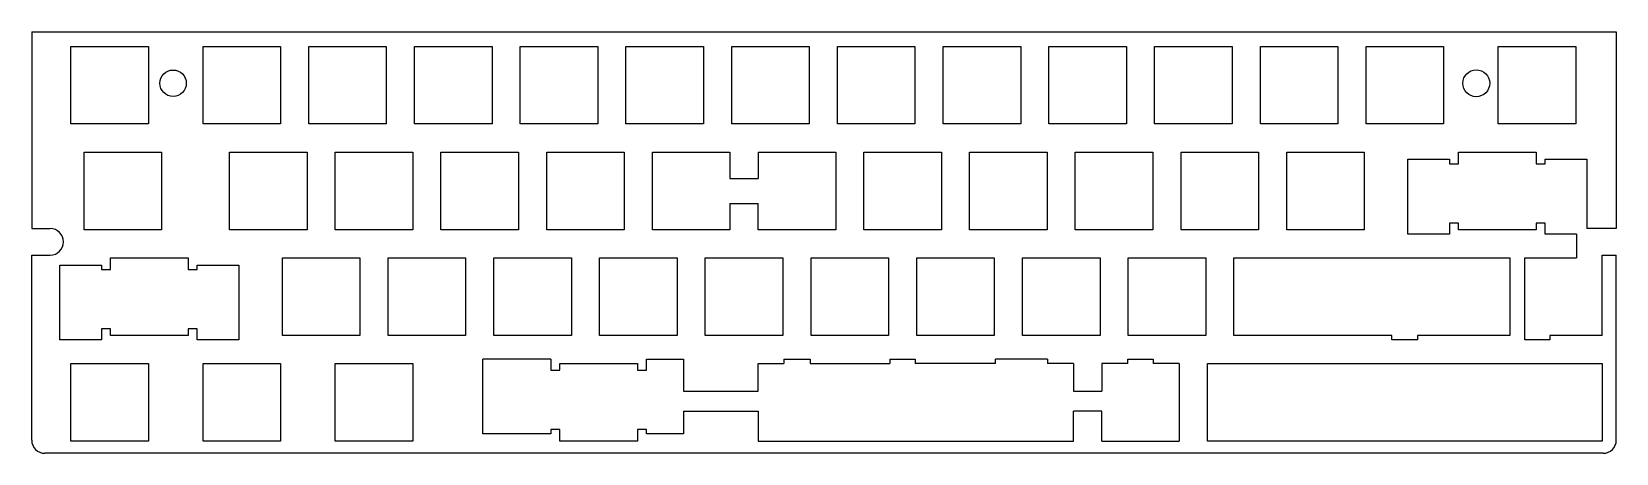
# Model space of a CAD drawing. Extents: x 66 to 352, y -190 to -114.
import ezdxf

# ---------------------------------------------------------------- set-up
doc = ezdxf.new("R2010")
doc.units = 0
doc.layers.add('BLACK', color=7, linetype='CONTINUOUS')

msp = doc.modelspace()

# ---------------------------------------------------------------- linework, layer by layer
at = {"layer": 'BLACK', "linetype": 'CONTINUOUS'}
for p, q in [((66.4369, -114.062), (66.4369, -149.542)), ((66.4369, -114.062), (351.949, -114.062)), ((351.949, -114.062), (351.949, -149.542)), ((73.5012, -116.711), (87.4712, -116.711)), ((73.5012, -130.681), (73.5012, -116.711)), ((87.4712, -116.711), (87.4712, -130.681)), ((97.3137, -116.711), (111.284, -116.711)), ((97.3137, -130.681), (97.3137, -116.711)), ((111.284, -116.711), (111.284, -130.681)), ((116.364, -116.711), (130.334, -116.711)), ((116.364, -130.681), (116.364, -116.711)), ((130.334, -116.711), (130.334, -130.681)), ((135.414, -116.711), (149.384, -116.711)), ((135.414, -130.681), (135.414, -116.711)), ((149.384, -116.711), (149.384, -130.681)), ((154.464, -116.711), (168.434, -116.711)), ((154.464, -130.681), (154.464, -116.711)), ((168.434, -116.711), (168.434, -130.681)), ((173.514, -116.711), (187.484, -116.711)), ((173.514, -130.681), (173.514, -116.711)), ((187.484, -116.711), (187.484, -130.681)), ((192.564, -116.711), (206.534, -116.711)), ((192.564, -130.681), (192.564, -116.711)), ((206.534, -116.711), (206.534, -130.681)), ((211.614, -116.711), (225.584, -116.711)), ((211.614, -130.681), (211.614, -116.711)), ((225.584, -116.711), (225.584, -130.681)), ((230.664, -116.711), (244.634, -116.711)), ((230.664, -130.681), (230.664, -116.711)), ((244.634, -116.711), (244.634, -130.681)), ((249.714, -116.711), (263.684, -116.711)), ((249.714, -130.681), (249.714, -116.711)), ((263.684, -116.711), (263.684, -130.681)), ((268.764, -116.711), (282.734, -116.711)), ((268.764, -130.681), (268.764, -116.711)), ((282.734, -116.711), (282.734, -130.681)), ((287.814, -116.711), (301.784, -116.711)), ((287.814, -130.681), (287.814, -116.711)), ((301.784, -116.711), (301.784, -130.681)), ((306.864, -116.711), (320.834, -116.711)), ((306.864, -130.681), (306.864, -116.711)), ((320.834, -116.711), (320.834, -130.681)), ((330.676, -130.681), (330.676, -116.711)), ((330.676, -116.711), (344.646, -116.711)), ((344.646, -116.711), (344.646, -130.681)), ((87.4712, -130.681), (73.5012, -130.681)), ((111.284, -130.681), (97.3137, -130.681)), ((130.334, -130.681), (116.364, -130.681)), ((149.384, -130.681), (135.414, -130.681)), ((168.434, -130.681), (154.464, -130.681)), ((187.484, -130.681), (173.514, -130.681)), ((206.534, -130.681), (192.564, -130.681)), ((225.584, -130.681), (211.614, -130.681)), ((244.634, -130.681), (230.664, -130.681)), ((263.684, -130.681), (249.714, -130.681)), ((282.734, -130.681), (268.764, -130.681)), ((301.784, -130.681), (287.814, -130.681)), ((320.834, -130.681), (306.864, -130.681)), ((344.646, -130.681), (330.676, -130.681)), ((75.8824, -149.732), (75.8824, -135.761)), ((75.8824, -135.761), (89.8525, -135.761)), ((89.8525, -135.761), (89.8525, -149.732)), ((102.076, -135.761), (116.046, -135.761)), ((102.076, -149.732), (102.076, -135.761)), ((116.046, -135.761), (116.046, -149.732)), ((121.126, -135.761), (135.096, -135.761)), ((121.126, -149.732), (121.126, -135.761)), ((135.096, -135.761), (135.096, -149.732)), ((140.176, -135.761), (154.146, -135.761)), ((140.176, -149.732), (140.176, -135.761)), ((154.146, -135.761), (154.146, -149.732)), ((159.226, -135.761), (173.196, -135.761)), ((159.226, -149.732), (159.226, -135.761)), ((173.196, -135.761), (173.196, -149.732)), ((178.276, -135.761), (192.246, -135.761)), ((178.276, -149.732), (178.276, -135.761)), ((192.246, -135.761), (192.246, -140.494)), ((197.327, -135.761), (197.327, -140.494)), ((197.327, -135.761), (211.297, -135.761)), ((211.297, -135.761), (211.297, -149.732)), ((216.376, -135.761), (230.346, -135.761)), ((216.376, -149.732), (216.376, -135.761)), ((230.346, -135.761), (230.346, -149.732)), ((235.426, -135.761), (249.396, -135.761)), ((235.426, -149.732), (235.426, -135.761)), ((249.396, -135.761), (249.396, -149.732)), ((254.476, -135.761), (268.446, -135.761)), ((254.476, -149.732), (254.476, -135.761)), ((268.446, -135.761), (268.446, -149.732)), ((273.526, -135.761), (287.496, -135.761)), ((273.526, -149.732), (273.526, -135.761)), ((287.496, -135.761), (287.496, -149.732)), ((292.577, -135.761), (306.547, -135.761)), ((292.577, -149.732), (292.577, -135.761)), ((306.547, -135.761), (306.547, -149.732)), ((323.533, -135.761), (337.503, -135.761)), ((323.533, -137.869), (323.533, -135.761)), ((337.503, -135.761), (337.503, -137.869)), ((314.388, -150.518), (314.388, -137.056)), ((314.388, -137.056), (321.907, -137.056)), ((321.907, -137.056), (321.907, -137.869)), ((321.907, -137.869), (323.533, -137.869)), ((337.503, -137.869), (339.128, -137.869)), ((339.128, -137.869), (339.128, -137.056)), ((339.128, -137.056), (346.646, -137.056)), ((346.646, -137.056), (346.646, -149.542)), ((192.246, -140.494), (197.327, -140.494)), ((192.246, -145.039), (197.327, -145.039)), ((192.246, -145.039), (192.246, -149.732)), ((197.327, -149.732), (197.327, -145.039)), ((66.4369, -149.542), (69.7706, -149.542)), ((89.8525, -149.732), (75.8824, -149.732)), ((116.046, -149.732), (102.076, -149.732)), ((135.096, -149.732), (121.126, -149.732)), ((154.146, -149.732), (140.176, -149.732)), ((173.196, -149.732), (159.226, -149.732)), ((192.246, -149.732), (178.276, -149.732)), ((211.297, -149.732), (197.327, -149.732)), ((230.346, -149.732), (216.376, -149.732)), ((249.396, -149.732), (235.426, -149.732)), ((268.446, -149.732), (254.476, -149.732)), ((287.496, -149.732), (273.526, -149.732)), ((306.547, -149.732), (292.577, -149.732)), ((321.907, -150.518), (314.388, -150.518)), ((321.907, -148.562), (321.907, -150.518)), ((323.533, -148.563), (321.907, -148.563)), ((323.533, -149.732), (323.533, -148.563)), ((337.503, -149.732), (323.533, -149.732)), ((337.503, -148.563), (337.503, -149.732)), ((339.128, -148.563), (337.503, -148.563)), ((339.128, -150.518), (339.128, -148.562)), ((344.805, -150.518), (339.128, -150.518)), ((344.805, -150.518), (344.805, -154.812)), ((351.949, -149.542), (346.646, -149.542)), ((66.4369, -154.305), (69.7706, -154.305)), ((66.4369, -187.642), (66.4369, -154.305)), ((71.5009, -156.107), (79.0193, -156.107)), ((71.5009, -169.569), (71.5009, -156.107)), ((79.0193, -156.107), (79.0193, -156.92)), ((79.0193, -156.92), (80.6449, -156.92)), ((80.6449, -156.92), (80.6449, -154.812)), ((80.6449, -154.812), (94.6149, -154.812)), ((94.6149, -154.812), (94.6149, -156.92)), ((94.6149, -156.92), (96.2405, -156.92)), ((96.2405, -156.107), (103.759, -156.107)), ((96.2405, -156.92), (96.2405, -156.107)), ((103.759, -156.107), (103.759, -169.569)), ((111.601, -154.812), (125.571, -154.812)), ((111.601, -168.782), (111.601, -154.812)), ((125.571, -154.812), (125.571, -168.782)), ((130.651, -154.812), (144.621, -154.812)), ((130.651, -168.782), (130.651, -154.812)), ((144.621, -154.812), (144.621, -168.782)), ((149.701, -154.812), (163.671, -154.812)), ((149.701, -168.782), (149.701, -154.812)), ((163.671, -154.812), (163.671, -168.782)), ((168.752, -154.812), (182.721, -154.812)), ((168.752, -168.782), (168.752, -154.812)), ((182.721, -154.812), (182.721, -168.782)), ((187.801, -154.812), (201.771, -154.812)), ((187.801, -168.782), (187.801, -154.812)), ((201.771, -154.812), (201.771, -168.782)), ((206.851, -154.812), (220.821, -154.812)), ((206.851, -168.782), (206.851, -154.812)), ((220.821, -154.812), (220.821, -168.782)), ((225.901, -154.812), (239.871, -154.812)), ((225.901, -168.782), (225.901, -154.812)), ((239.871, -154.812), (239.871, -168.782)), ((244.952, -154.812), (258.922, -154.812)), ((244.952, -168.782), (244.952, -154.812)), ((258.922, -154.812), (258.922, -168.782)), ((264.001, -154.812), (277.971, -154.812)), ((264.001, -168.782), (264.001, -154.812)), ((277.971, -154.812), (277.971, -168.782)), ((283.051, -154.812), (332.74, -154.812)), ((283.051, -168.782), (283.051, -154.812)), ((332.74, -154.812), (332.74, -168.782)), ((335.439, -154.812), (344.805, -154.812)), ((335.439, -169.569), (335.439, -154.812)), ((349.409, -154.305), (351.949, -154.305)), ((349.409, -168.782), (349.409, -154.305)), ((351.949, -187.642), (351.949, -154.305)), ((79.0193, -167.613), (79.0193, -169.569)), ((80.6449, -167.613), (79.0193, -167.613)), ((80.6449, -168.782), (80.6449, -167.613)), ((94.6149, -167.613), (94.6149, -168.782)), ((96.2405, -167.613), (94.6149, -167.613)), ((96.2405, -169.569), (96.2405, -167.613)), ((79.0193, -169.569), (71.5009, -169.569)), ((94.6149, -168.782), (80.6449, -168.782)), ((103.759, -169.569), (96.2405, -169.569)), ((125.571, -168.782), (111.601, -168.782)), ((144.621, -168.782), (130.651, -168.782)), ((163.671, -168.782), (149.701, -168.782)), ((182.721, -168.782), (168.752, -168.782)), ((201.771, -168.782), (187.801, -168.782)), ((220.821, -168.782), (206.851, -168.782)), ((239.871, -168.782), (225.901, -168.782)), ((258.922, -168.782), (244.952, -168.782)), ((277.971, -168.782), (264.001, -168.782)), ((311.531, -168.782), (283.051, -168.782)), ((311.531, -169.569), (311.531, -168.782)), ((316.103, -169.569), (311.531, -169.569)), ((332.74, -168.782), (316.103, -168.782)), ((316.103, -168.782), (316.103, -169.569)), ((339.979, -169.569), (335.439, -169.569)), ((339.979, -168.782), (339.979, -169.569)), ((349.409, -168.782), (339.979, -168.782)), ((73.5012, -187.832), (73.5012, -173.862)), ((73.5012, -173.862), (87.4712, -173.862)), ((87.4712, -173.862), (87.4712, -187.832)), ((97.3137, -173.862), (111.284, -173.862)), ((97.3137, -187.832), (97.3137, -173.862)), ((111.284, -173.862), (111.284, -187.832)), ((121.126, -187.832), (121.126, -173.862)), ((121.126, -173.862), (135.096, -173.862)), ((135.096, -173.862), (135.096, -187.832)), ((159.982, -173.074), (147.733, -173.074)), ((147.733, -186.536), (147.733, -173.074)), ((159.982, -173.074), (159.982, -175.03)), ((161.608, -175.03), (161.608, -173.862)), ((161.608, -173.862), (175.578, -173.862)), ((175.578, -173.862), (175.578, -175.03)), ((177.203, -175.03), (177.203, -173.074)), ((177.203, -173.074), (183.858, -173.074)), ((183.858, -173.074), (183.858, -178.832)), ((197.327, -173.862), (201.93, -173.862)), ((197.327, -178.832), (197.327, -173.862)), ((201.93, -173.074), (206.692, -173.074)), ((201.93, -173.074), (201.93, -173.862)), ((206.692, -173.074), (206.692, -173.862)), ((206.692, -173.862), (221.044, -173.861)), ((221.044, -173.074), (221.044, -173.861)), ((221.044, -173.074), (225.616, -173.074)), ((225.616, -173.074), (225.616, -173.861)), ((240.094, -173.861), (225.616, -173.861)), ((249.492, -173.074), (240.094, -173.074)), ((240.094, -173.861), (240.094, -173.074)), ((249.492, -173.074), (249.492, -173.861)), ((254.159, -173.862), (249.492, -173.861)), ((254.159, -173.862), (254.159, -178.832)), ((259.239, -173.862), (259.239, -178.832)), ((263.938, -173.862), (259.239, -173.862)), ((263.938, -173.075), (268.51, -173.075)), ((263.938, -173.862), (263.938, -173.075)), ((268.51, -173.075), (268.51, -173.862)), ((273.209, -173.862), (268.51, -173.862)), ((273.209, -173.862), (273.209, -187.832)), ((278.289, -173.862), (349.409, -173.862)), ((278.289, -187.832), (278.289, -173.862)), ((349.409, -173.862), (349.409, -187.832)), ((159.982, -175.03), (161.608, -175.03)), ((175.578, -175.03), (177.203, -175.03)), ((183.858, -178.832), (197.327, -178.832)), ((254.159, -178.832), (259.239, -178.832)), ((183.858, -182.404), (197.327, -182.404)), ((183.858, -182.404), (183.858, -186.536)), ((197.327, -182.404), (197.327, -187.832)), ((259.239, -182.404), (254.159, -182.404)), ((254.159, -187.832), (254.159, -182.404)), ((259.239, -187.832), (259.239, -182.404)), ((87.4712, -187.832), (73.5012, -187.832)), ((111.284, -187.832), (97.3137, -187.832)), ((135.096, -187.832), (121.126, -187.832)), ((159.982, -186.536), (147.733, -186.536)), ((161.608, -185.724), (159.982, -185.724)), ((159.982, -185.724), (159.982, -186.536)), ((161.608, -187.832), (161.608, -185.724)), ((175.578, -187.832), (161.608, -187.832)), ((175.578, -185.724), (175.578, -187.832)), ((177.203, -185.724), (175.578, -185.724)), ((177.203, -186.536), (177.203, -185.724)), ((183.858, -186.536), (177.203, -186.536)), ((197.327, -187.832), (254.159, -187.832)), ((259.239, -187.832), (273.209, -187.832)), ((349.409, -187.832), (278.289, -187.832)), ((349.567, -190.024), (68.8181, -190.024))]:
    msp.add_line(p, q, dxfattribs=at)
at = {"layer": 'BLACK'}
for centre, radius in [((91.9162, -123.349), 2.3813), ((326.707, -123.349), 2.4284)]:
    msp.add_circle(centre, radius, dxfattribs=at)
for centre, start, end in [((69.7706, -151.924), -90, 90), ((68.8181, -187.642), 180, 270), ((349.567, -187.642), -90, 0)]:
    msp.add_arc(centre, 2.3813, start, end, dxfattribs=at)

doc.saveas('drawing.dxf')
